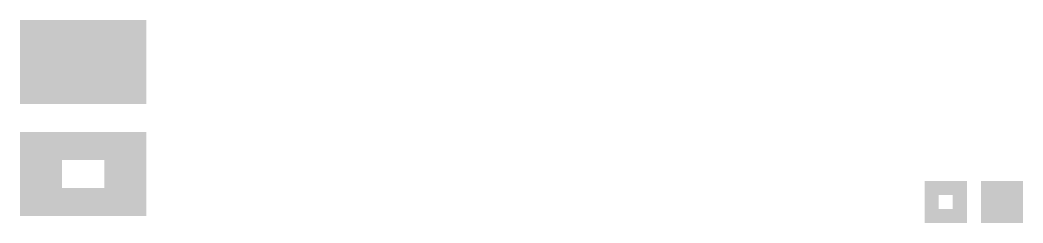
# Model space of a CAD drawing. Extents: x 499973 to 500116, y 7000003 to 7000032.
import ezdxf

# ---------------------------------------------------------------- set-up
doc = ezdxf.new("R2010")
doc.units = 0

msp = doc.modelspace()

# ---------------------------------------------------------------- hatches: boundary and pattern name
for points in [[(499973, 7000020), (499991, 7000020), (499991, 7000032), (499973, 7000032)], [(500110, 7000003), (500116, 7000003), (500116, 7000009), (500110, 7000009)]]:
    msp.add_hatch(color=256).paths.add_polyline_path(points, flags=0)
h = msp.add_hatch(color=256)
h.paths.add_polyline_path([(499973, 7000004), (499991, 7000004), (499991, 7000016), (499973, 7000016)], flags=0)
h.paths.add_polyline_path([(499979, 7000012), (499985, 7000012), (499985, 7000008), (499979, 7000008)], flags=0)
h = msp.add_hatch(color=256)
h.paths.add_polyline_path([(500102, 7000003), (500108, 7000003), (500108, 7000009), (500102, 7000009)], flags=0)
h.paths.add_polyline_path([(500104, 7000007), (500106, 7000007), (500106, 7000005), (500104, 7000005)], flags=0)

doc.saveas('drawing.dxf')
